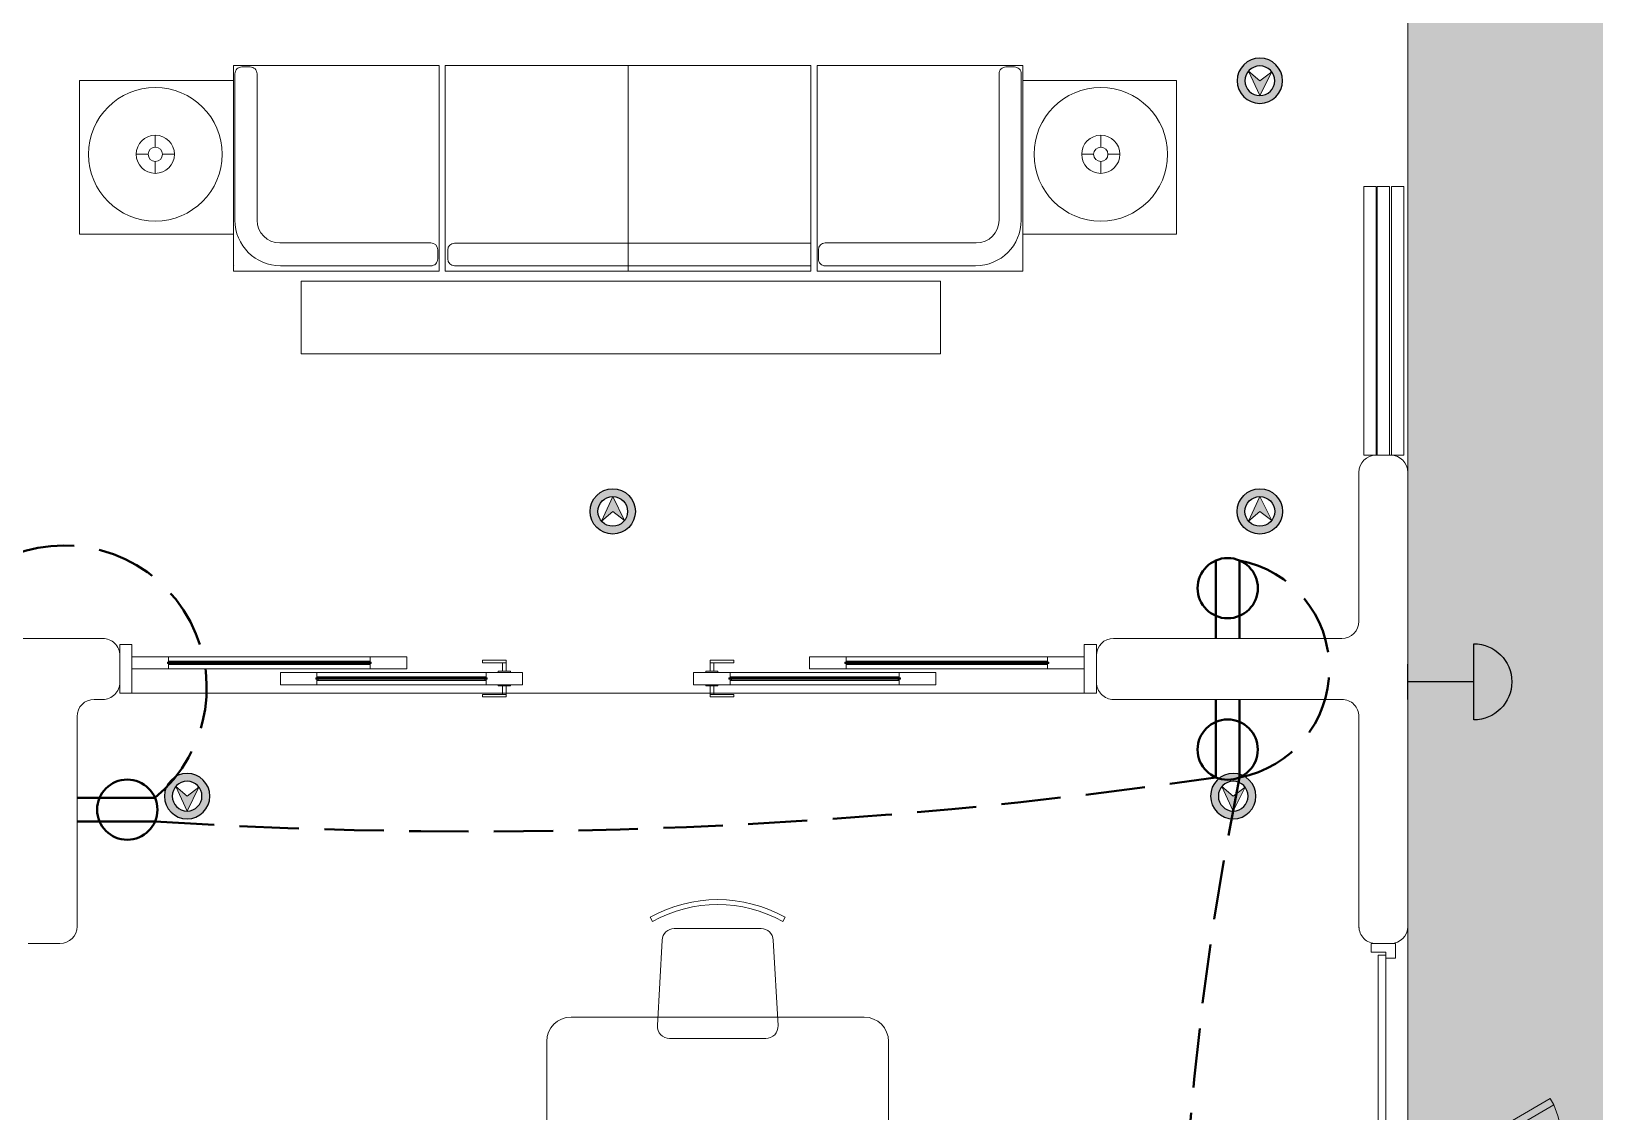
# Model space of a CAD drawing. Header units: metres. Extents: x 14 to 2416, y -346 to 476.
# Drawn here: x 51.36 to 57.77, y -152.37 to -147.95 of the extents above; entities that cross this region are included whole.
import ezdxf

# ---------------------------------------------------------------- set-up
doc = ezdxf.new("R2010")
doc.units = ezdxf.units.M
for name, pattern in [('0', [0]), ('CONTINUA', [0]), ('Dash Style-2', [0.6944250000000001, 0.48607, -0.2083550000000001]), ('HIDDEN2', [0.1875, 0.125, -0.0625])]:
    doc.linetypes.add(name, pattern=pattern)
doc.layers.get('0').update_dxf_attribs({"linetype": '0', "lineweight": 20})
for name, color, linetype, lineweight in [('A-ANNO-TEXT', 20, 'Continuous', 13), ('A-DOOR', 35, 'Continuous', 5), ('A-WALL', 250, 'Continuous', 20), ('baños', 251, 'Continuous', 0), ('E Salida TCorrientes', 24, 'CONTINUA', 40), ('E Tuberia Emp Piso', 24, 'Dash Style-2', 40), ('MAVA', 1, 'Continuous', 15), ('MOBILIARIOS', 252, 'Continuous', 0), ('piscina', 131, 'Continuous', 0), ('piso', 253, 'Continuous', 0)]:
    doc.layers.add(name, color=color, linetype=linetype, lineweight=lineweight)
doc.layers.add('hatch piso', color=253, linetype='Continuous', lineweight=0, transparency=0.7)
doc.layers.add('MAVA Luminarias', color=1, linetype='Continuous')

# ---------------------------------------------------------------- blocks, each defined once
blk = doc.blocks.new('A$C2f9b60d5')
at = {"layer": 'A-DOOR'}
for p, q in [((1.633476927054289e-05, 0.1005227153823967), (1.4210854715202e-14, 0.000522715274215102)), ((1.633476927054289e-05, 0.1005227153823967), (0.06001633402468087, 0.1005129145209622)), ((0.06000980011680213, 0.0605129136681839), (0.0600163340244535, 0.1005129131717837)), ((3.540009737625837, 0.06000980278508194), (3.540016271533489, 0.1000098022886817)), ((3.600016270789126, 0.1000000027764258), (3.540016271533716, 0.1000098036378603)), ((3.600016270789126, 0.1000000027764258), (3.600016270789126, 0)), ((0.03499999968198608, 0.00051699810502015), (0, 0.0005227152742079966)), ((0.03500980054343472, 0.06051699736043048), (0.03499999968198608, 0.00051699810502015)), ((0.06000980011680213, 0.0605129136681839), (0.03500980054343472, 0.06051699736043048)), ((3.540009737625837, 0.06000980278508194), (3.565009737199205, 0.06000571909283536)), ((3.565009737199205, 0.06000571909283536), (3.564999936337756, 5.719837425033347e-06)), ((3.564999936337756, 5.719837425033347e-06), (3.599999936019799, 2.668237186753686e-09))]:
    blk.add_line(p, q, dxfattribs=at)
for points in [[(0.6314092330019889, 0.7340958971768075), (1.024707454436111, 0.06038800207075923), (1.050863378287204, 0.07565734714647476), (0.6575651568530816, 0.7493652422525443)], [(2.965838793269256, 0.7337145734945238), (2.572320495568988, 0.06013520305140219), (2.546169561538136, 0.07541309233165805), (2.939687859238404, 0.7489924627748081)], [(0.04460117791131779, 0.0605154306310709), (1.024707454436111, 0.06038800207075923), (1.02470250717073, 0.03010128506361553), (0.04459623064587959, 0.03022871362392721)], [(3.552426772093781, 0.06000777449115446), (2.572320495568988, 0.06013520305140219), (2.572315548303663, 0.02984848604425849), (3.552421824828457, 0.02972105748401077)]]:
    blk.add_lwpolyline(points, close=True, dxfattribs=at)
at = {"layer": 'A-DOOR', "linetype": 'HIDDEN2'}
for centre, start, end in [((0.9599614829443794, -0.04884636815482679), 10.76134296711832, 110.7488073156987), ((2.637030777241819, -0.04912031355443247), 69.23247441770859, 169.2199387662857)]:
    blk.add_arc(centre, 0.8535720901146175, start, end, dxfattribs=at)
blk = doc.blocks.new('PL BASE 1N NASAS 09')
at = {"layer": 'A-DOOR'}
for p, q in [((-98.60607123961604, -49.27478972746157), (-98.45607087965989, -49.27478977582407)), ((-98.60607123374139, -49.32478972746153), (-98.60607123961604, -49.27478972746157)), ((-98.60606625473528, -49.27478972746176), (-98.45606589477913, -49.27478977582425)), ((-98.60606624886063, -49.32478972746171), (-98.60606625473528, -49.27478972746176)), ((-98.46107087372282, -49.30228977469019), (-98.46107087372282, -49.29728977469019)), ((-98.46107087366325, -49.29728977469019), (-97.62607141378187, -49.29728977469019)), ((-98.46107087366325, -49.30228977469019), (-97.62607141378187, -49.30228977469019)), ((-98.46106588884206, -49.30228977469037), (-98.46106588884206, -49.29728977469038)), ((-98.46106588878249, -49.29728977469038), (-97.62606642890111, -49.29728977469038)), ((-98.46106588878249, -49.30228977469037), (-97.62606642890111, -49.30228977469037)), ((-98.45607087965989, -49.27478976693285), (-97.60489624702531, -49.27478973266388)), ((-98.45607087372288, -49.29728977469019), (-98.45607087965989, -49.27478977582407)), ((-98.45107087372283, -49.29252756926692), (-98.45607087372282, -49.29252756926692)), ((-98.45607087372288, -49.30228977469019), (-98.45607087372288, -49.32478977582414)), ((-98.45606589477913, -49.27478976693303), (-97.60489126214455, -49.27478973266407)), ((-98.45606588884212, -49.29728977469038), (-98.45606589477913, -49.27478977582425)), ((-98.45106588884207, -49.2925275692671), (-98.45606588884206, -49.2925275692671)), ((-98.45606588884212, -49.30228977469037), (-98.45606588884212, -49.32478977582432)), ((-98.45107087959748, -49.29252756982307), (-97.63607141378186, -49.29252752060565)), ((-98.45107087372283, -49.29252756926692), (-98.45107087372283, -49.29728977469019)), ((-98.45107087372283, -49.30705198011346), (-98.45107087372283, -49.30228977469019)), ((-98.45106589471672, -49.29252756982326), (-97.6360664289011, -49.29252752060584)), ((-98.45106588884207, -49.2925275692671), (-98.45106588884207, -49.29728977469038)), ((-98.45106588884207, -49.30705198011365), (-98.45106588884207, -49.30228977469037)), ((-97.63607141378186, -49.29252756926692), (-97.63107141378187, -49.29252756926692)), ((-97.63607141378186, -49.29252756926692), (-97.63607141378186, -49.29728977469019)), ((-97.63607141378186, -49.30705198011346), (-97.63607141378186, -49.30228977469019)), ((-97.6360664289011, -49.2925275692671), (-97.63106642890111, -49.2925275692671)), ((-97.6360664289011, -49.2925275692671), (-97.6360664289011, -49.29728977469038)), ((-97.6360664289011, -49.30705198011365), (-97.6360664289011, -49.30228977469037)), ((-97.48107104788865, -49.27478972746157), (-97.6310714078448, -49.27478977582407)), ((-97.63107141378181, -49.29728977469019), (-97.6310714078448, -49.27478977582407)), ((-97.63107141378181, -49.30228977469019), (-97.63107141378181, -49.32478977582414)), ((-97.63106642890105, -49.29728977469038), (-97.63106642296404, -49.27478977582425)), ((-97.63106642890105, -49.30228977469037), (-97.63106642890105, -49.32478977582432)), ((-97.48106606300789, -49.27478972746176), (-97.63106642296404, -49.27478977582425)), ((-97.62607141378187, -49.30228977469019), (-97.62607141378187, -49.29728977469019)), ((-97.62606642890111, -49.30228977469037), (-97.62606642890111, -49.29728977469038)), ((-97.4810710596379, -49.27478972386361), (-97.48107105376324, -49.32478970891511)), ((-97.4810710537633, -49.32478972746153), (-97.48107104788865, -49.27478972746157)), ((-97.48106607475714, -49.2747897238638), (-97.48106606888248, -49.3247897089153)), ((-97.48106606888254, -49.32478972746171), (-97.48106606300789, -49.27478972746176)), ((-97.08857140515765, -49.29930651424407), (-97.08857140515765, -49.33439009884605)), ((-97.08856642027689, -49.29930651424426), (-97.08856642027689, -49.33439009884624)), ((-97.07357140506916, -49.33439009884463), (-97.07357140506916, -49.28965051551128)), ((-97.0735664201884, -49.33439009884481), (-97.0735664201884, -49.28965051551146)), ((-96.23857106241292, -49.33439009884463), (-96.23857106241292, -49.28965051551128)), ((-96.23856607753216, -49.33439009884481), (-96.23856607753216, -49.28965051551146)), ((-96.22357106232442, -49.29930651424407), (-96.22357106232442, -49.33439009884605)), ((-96.22356607744366, -49.29930651424426), (-96.22356607744366, -49.33439009884624)), ((-95.83107141959343, -49.27478972746157), (-95.68107105963728, -49.27478977582407)), ((-95.83107141371877, -49.32478972746153), (-95.83107141959343, -49.27478972746157)), ((-95.83107140784418, -49.27478972386361), (-95.83107141371883, -49.32478970891511)), ((-95.83106642296342, -49.2747897238638), (-95.83106642883807, -49.3247897089153)), ((-95.83106643471267, -49.27478972746176), (-95.68106607475652, -49.27478977582425)), ((-95.83106642883801, -49.32478972746171), (-95.83106643471267, -49.27478972746176)), ((-94.85607158782219, -49.27478976693285), (-95.70724622045677, -49.27478973266388)), ((-94.85606660294143, -49.27478976693303), (-95.707241235576, -49.27478973266407)), ((-94.85107159381883, -49.29728977469019), (-95.6860710537002, -49.29728977469019)), ((-95.6860710537002, -49.30228977469019), (-95.6860710537002, -49.29728977469019)), ((-94.85107159381883, -49.30228977469019), (-95.6860710537002, -49.30228977469019)), ((-94.85106660893807, -49.29728977469038), (-95.68606606881944, -49.29728977469038)), ((-95.68606606881944, -49.30228977469037), (-95.68606606881944, -49.29728977469038)), ((-94.85106660893807, -49.30228977469037), (-95.68606606881944, -49.30228977469037)), ((-95.68107105370026, -49.29728977469019), (-95.68107105963728, -49.27478977582407)), ((-95.67607105370021, -49.29252756926692), (-95.68107105370021, -49.29252756926692)), ((-95.68107105370026, -49.30228977469019), (-95.68107105370026, -49.32478977582414)), ((-95.6810660688195, -49.29728977469038), (-95.68106607475652, -49.27478977582425)), ((-95.67606606881945, -49.2925275692671), (-95.68106606881945, -49.2925275692671)), ((-95.6810660688195, -49.30228977469037), (-95.6810660688195, -49.32478977582432)), ((-94.8610715878846, -49.29252756982307), (-95.67607105370021, -49.29252752060565)), ((-95.67607105370021, -49.29252756926692), (-95.67607105370021, -49.29728977469019)), ((-95.67607105370021, -49.30705198011346), (-95.67607105370021, -49.30228977469019)), ((-94.86106660300383, -49.29252756982326), (-95.67606606881945, -49.29252752060584)), ((-95.67606606881945, -49.2925275692671), (-95.67606606881945, -49.29728977469038)), ((-95.67606606881945, -49.30705198011365), (-95.67606606881945, -49.30228977469037)), ((-94.86107159375925, -49.29252756926692), (-94.85607159375925, -49.29252756926692)), ((-94.86107159375925, -49.29252756926692), (-94.86107159375925, -49.29728977469019)), ((-94.86107159375925, -49.30705198011346), (-94.86107159375925, -49.30228977469019)), ((-94.86106660887849, -49.2925275692671), (-94.85606660887849, -49.2925275692671)), ((-94.86106660887849, -49.2925275692671), (-94.86106660887849, -49.29728977469038)), ((-94.86106660887849, -49.30705198011365), (-94.86106660887849, -49.30228977469037)), ((-94.70607122786603, -49.27478972746157), (-94.85607158782219, -49.27478977582407)), ((-94.8560715937592, -49.29728977469019), (-94.85607158782219, -49.27478977582407)), ((-94.8560715937592, -49.30228977469019), (-94.8560715937592, -49.32478977582414)), ((-94.85606660887844, -49.29728977469038), (-94.85606660294143, -49.27478977582425)), ((-94.85606660887844, -49.30228977469037), (-94.85606660887844, -49.32478977582432)), ((-94.70606624298527, -49.27478972746176), (-94.85606660294143, -49.27478977582425)), ((-94.85107159375926, -49.30228977469019), (-94.85107159375926, -49.29728977469019)), ((-94.8510666088785, -49.30228977469037), (-94.8510666088785, -49.29728977469038)), ((-94.70607123374069, -49.32478972746153), (-94.70607122786603, -49.27478972746157)), ((-94.70606624885993, -49.32478972746171), (-94.70606624298527, -49.27478972746176)), ((-98.45607087378524, -49.32478977582414), (-98.60607123374139, -49.32478972746153)), ((-98.45606588890448, -49.32478977582432), (-98.60606624886063, -49.32478972746171)), ((-98.45607123374141, -49.32478977582414), (-97.60489660110683, -49.32478974136952)), ((-98.45107087372283, -49.30705198011346), (-98.45607087372282, -49.30705198011346)), ((-98.45606624886065, -49.32478977582432), (-97.60489161622607, -49.32478974136971)), ((-98.45106588884207, -49.30705198011365), (-98.45606588884206, -49.30705198011365)), ((-97.63607141378186, -49.30705193147778), (-98.45107087372283, -49.30705198011346)), ((-97.6360664289011, -49.30705193147796), (-98.45106588884207, -49.30705198011365)), ((-97.99843726736657, -49.3393900746536), (-97.84843690741042, -49.33939012301609)), ((-97.99843726149192, -49.38939007465356), (-97.99843726736657, -49.3393900746536)), ((-97.99843228248581, -49.33939007465379), (-97.84843192252966, -49.33939012301628)), ((-97.99843227661115, -49.38939007465374), (-97.99843228248581, -49.33939007465379)), ((-97.85343690147334, -49.36689012188221), (-97.85343690147334, -49.36189012188222)), ((-97.85343690141377, -49.36189012188222), (-97.15107159082267, -49.36189012188222)), ((-97.85343690141377, -49.36689012188221), (-97.15107159082267, -49.36689012188221)), ((-97.85343191659258, -49.3668901218824), (-97.85343191659258, -49.3618901218824)), ((-97.85343191653301, -49.3618901218824), (-97.1510666059419, -49.3618901218824)), ((-97.85343191653301, -49.3668901218824), (-97.1510666059419, -49.3668901218824)), ((-97.84843690741042, -49.33939011412487), (-97.1298964240661, -49.33939007985591)), ((-97.8484369014734, -49.36189012188222), (-97.84843690741042, -49.33939012301609)), ((-97.84343690147335, -49.35712791645894), (-97.84843690147335, -49.35712791645894)), ((-97.8484369014734, -49.36689012188221), (-97.8484369014734, -49.38939012301616)), ((-97.84843192252966, -49.33939011412506), (-97.12989143918534, -49.33939007985609)), ((-97.84843191659265, -49.3618901218824), (-97.84843192252966, -49.33939012301628)), ((-97.84343191659259, -49.35712791645913), (-97.84843191659259, -49.35712791645913)), ((-97.84843191659265, -49.3668901218824), (-97.84843191659265, -49.38939012301635)), ((-97.843436907348, -49.3571279170151), (-97.16107159082266, -49.35712786779768)), ((-97.84343690147335, -49.35712791645894), (-97.84343690147335, -49.36189012188222)), ((-97.84343690147335, -49.37165232730549), (-97.84343690147335, -49.36689012188221)), ((-97.84343192246725, -49.35712791701528), (-97.1610666059419, -49.35712786779786)), ((-97.84343191659259, -49.35712791645913), (-97.84343191659259, -49.3618901218824)), ((-97.84343191659259, -49.37165232730568), (-97.84343191659259, -49.3668901218824)), ((-97.63607141378186, -49.30705198011346), (-97.63107141378187, -49.30705198011346)), ((-97.6360664289011, -49.30705198011365), (-97.63106642890111, -49.30705198011365)), ((-97.63107141371945, -49.32478977582414), (-97.4810710537633, -49.32478972746153)), ((-97.6310664288387, -49.32478977582432), (-97.48106606888254, -49.32478972746171)), ((-97.16107159082266, -49.35712791645894), (-97.15607159082266, -49.35712791645894)), ((-97.16107159082266, -49.35712791645894), (-97.16107159082266, -49.36189012188222)), ((-97.16107159082266, -49.37165232730549), (-97.16107159082266, -49.36689012188221)), ((-97.1610666059419, -49.35712791645913), (-97.1560666059419, -49.35712791645913)), ((-97.1610666059419, -49.35712791645913), (-97.1610666059419, -49.3618901218824)), ((-97.1610666059419, -49.37165232730568), (-97.1610666059419, -49.3668901218824)), ((-97.1560715908226, -49.36189012188222), (-97.1560715848856, -49.33939012301609)), ((-97.1560715908226, -49.36689012188221), (-97.1560715908226, -49.38939012301616)), ((-97.00607122492944, -49.3393900746536), (-97.1560715848856, -49.33939012301609)), ((-97.15606660594185, -49.3618901218824), (-97.15606660000483, -49.33939012301628)), ((-97.15606660594185, -49.3668901218824), (-97.15606660594185, -49.38939012301635)), ((-97.00606624004868, -49.33939007465379), (-97.15606660000483, -49.33939012301628)), ((-97.15107159082267, -49.36689012188221), (-97.15107159082267, -49.36189012188222)), ((-97.1510666059419, -49.3668901218824), (-97.1510666059419, -49.3618901218824)), ((-97.0060712366787, -49.33939007105564), (-97.00607123080404, -49.38939005610714)), ((-97.0060712308041, -49.38939007465356), (-97.00607122492944, -49.3393900746536)), ((-97.00606625179793, -49.33939007105582), (-97.00606624592328, -49.38939005610732)), ((-97.00606624592334, -49.38939007465374), (-97.00606624004868, -49.33939007465379)), ((-96.30607123080338, -49.33939007105564), (-96.30607123667804, -49.38939005610714)), ((-96.30607124255263, -49.3393900746536), (-96.15607088259648, -49.33939012301609)), ((-96.30607123667798, -49.38939007465356), (-96.30607124255263, -49.3393900746536)), ((-96.30606625767187, -49.33939007465379), (-96.15606589771572, -49.33939012301628)), ((-96.30606625179722, -49.38939007465374), (-96.30606625767187, -49.33939007465379)), ((-96.30606624592262, -49.33939007105582), (-96.30606625179728, -49.38939005610732)), ((-95.46370556007166, -49.33939011412487), (-96.18224604341597, -49.33939007985591)), ((-95.4637005751909, -49.33939011412506), (-96.18224105853521, -49.33939007985609)), ((-95.4587055660683, -49.36189012188222), (-96.16107087665941, -49.36189012188222)), ((-96.16107087665941, -49.36689012188221), (-96.16107087665941, -49.36189012188222)), ((-95.4587055660683, -49.36689012188221), (-96.16107087665941, -49.36689012188221)), ((-95.45870058118754, -49.3618901218824), (-96.16106589177865, -49.3618901218824)), ((-96.16106589177865, -49.3668901218824), (-96.16106589177865, -49.3618901218824)), ((-95.45870058118754, -49.3668901218824), (-96.16106589177865, -49.3668901218824)), ((-96.15607087665947, -49.36189012188222), (-96.15607088259648, -49.33939012301609)), ((-96.15107087665942, -49.35712791645894), (-96.15607087665941, -49.35712791645894)), ((-96.15607087665947, -49.36689012188221), (-96.15607087665947, -49.38939012301616)), ((-96.15606589177871, -49.3618901218824), (-96.15606589771572, -49.33939012301628)), ((-96.15106589177866, -49.35712791645913), (-96.15606589177865, -49.35712791645913)), ((-96.15606589177871, -49.3668901218824), (-96.15606589177871, -49.38939012301635)), ((-95.46870556013407, -49.3571279170151), (-96.15107087665942, -49.35712786779768)), ((-96.15107087665942, -49.35712791645894), (-96.15107087665942, -49.36189012188222)), ((-96.15107087665942, -49.37165232730549), (-96.15107087665942, -49.36689012188221)), ((-95.46870057525331, -49.35712791701528), (-96.15106589177866, -49.35712786779786)), ((-96.15106589177866, -49.35712791645913), (-96.15106589177866, -49.3618901218824)), ((-96.15106589177866, -49.37165232730568), (-96.15106589177866, -49.3668901218824)), ((-95.68107105376262, -49.32478977582414), (-95.83107141371877, -49.32478972746153)), ((-95.68106606888186, -49.32478977582432), (-95.83106642883801, -49.32478972746171)), ((-94.85607123374066, -49.32478977582414), (-95.70724586637525, -49.32478974136952)), ((-94.8560662488599, -49.32478977582432), (-95.70724088149449, -49.32478974136971)), ((-95.67607105370021, -49.30705198011346), (-95.68107105370021, -49.30705198011346)), ((-95.67606606881945, -49.30705198011365), (-95.68106606881945, -49.30705198011365)), ((-95.67607105370021, -49.30705193147778), (-94.86107159375925, -49.30705198011346)), ((-95.67606606881945, -49.30705193147796), (-94.86106660887849, -49.30705198011365)), ((-95.46870556600872, -49.35712791645894), (-95.46370556600873, -49.35712791645894)), ((-95.46870556600872, -49.35712791645894), (-95.46870556600872, -49.36189012188222)), ((-95.46870556600872, -49.37165232730549), (-95.46870556600872, -49.36689012188221)), ((-95.46870058112796, -49.35712791645913), (-95.46370058112797, -49.35712791645913)), ((-95.46870058112796, -49.35712791645913), (-95.46870058112796, -49.3618901218824)), ((-95.46870058112796, -49.37165232730568), (-95.46870058112796, -49.3668901218824)), ((-95.46370556600867, -49.36189012188222), (-95.46370556007166, -49.33939012301609)), ((-95.46370556600867, -49.36689012188221), (-95.46370556600867, -49.38939012301616)), ((-95.3137052001155, -49.3393900746536), (-95.46370556007166, -49.33939012301609)), ((-95.31370021523475, -49.33939007465379), (-95.4637005751909, -49.33939012301628)), ((-95.46370058112791, -49.3618901218824), (-95.4637005751909, -49.33939012301628)), ((-95.46370058112791, -49.3668901218824), (-95.46370058112791, -49.38939012301635)), ((-95.45870556600873, -49.36689012188221), (-95.45870556600873, -49.36189012188222)), ((-95.45870058112797, -49.3668901218824), (-95.45870058112797, -49.3618901218824)), ((-95.31370520599016, -49.38939007465356), (-95.3137052001155, -49.3393900746536)), ((-95.3137002211094, -49.38939007465374), (-95.31370021523475, -49.33939007465379)), ((-94.86107159375925, -49.30705198011346), (-94.85607159375925, -49.30705198011346)), ((-94.86106660887849, -49.30705198011365), (-94.85606660887849, -49.30705198011365)), ((-94.85607159369684, -49.32478977582414), (-94.70607123374069, -49.32478972746153)), ((-94.85606660881608, -49.32478977582432), (-94.70606624885993, -49.32478972746171)), ((-97.84843690153576, -49.38939012301616), (-97.99843726149192, -49.38939007465356)), ((-97.848431916655, -49.38939012301635), (-97.99843227661115, -49.38939007465374)), ((-97.84843726149194, -49.38939012301616), (-97.12989677814763, -49.38939008856155)), ((-97.84343690147335, -49.37165232730549), (-97.84843690147335, -49.37165232730549)), ((-97.84843227661118, -49.38939012301635), (-97.12989179326686, -49.38939008856173)), ((-97.84343191659259, -49.37165232730568), (-97.84843191659259, -49.37165232730568)), ((-97.16107159082266, -49.37165227866981), (-97.84343690147335, -49.37165232730549)), ((-97.1610666059419, -49.37165227866999), (-97.84343191659259, -49.37165232730568)), ((-97.16107159082266, -49.37165232730549), (-97.15607159082266, -49.37165232730549)), ((-97.1610666059419, -49.37165232730568), (-97.1560666059419, -49.37165232730568)), ((-97.15607159076025, -49.38939012301616), (-97.0060712308041, -49.38939007465356)), ((-97.15606660587949, -49.38939012301635), (-97.00606624592334, -49.38939007465374)), ((-97.08857140515765, -49.42947361291876), (-97.08857140515765, -49.39439002831673)), ((-97.08856642027689, -49.42947361291895), (-97.08856642027689, -49.39439002831691)), ((-97.07357140506916, -49.39439002831815), (-97.07357140506916, -49.43912961165156)), ((-97.0735664201884, -49.39439002831833), (-97.0735664201884, -49.43912961165174)), ((-96.15607087672183, -49.38939012301616), (-96.30607123667798, -49.38939007465356)), ((-96.15606589184107, -49.38939012301635), (-96.30606625179722, -49.38939007465374)), ((-96.23857106241292, -49.39439002831815), (-96.23857106241292, -49.43912961165156)), ((-96.23856607753216, -49.39439002831833), (-96.23856607753216, -49.43912961165174)), ((-96.22357106232442, -49.42947361291876), (-96.22357106232442, -49.39439002831673)), ((-96.22356607744366, -49.42947361291895), (-96.22356607744366, -49.39439002831691)), ((-95.46370520599014, -49.38939012301616), (-96.18224568933445, -49.38939008856155)), ((-95.46370022110938, -49.38939012301635), (-96.18224070445369, -49.38939008856173)), ((-96.15107087665942, -49.37165232730549), (-96.15607087665941, -49.37165232730549)), ((-96.15106589177866, -49.37165232730568), (-96.15606589177865, -49.37165232730568)), ((-96.15107087665942, -49.37165227866981), (-95.46870556600872, -49.37165232730549)), ((-96.15106589177866, -49.37165227866999), (-95.46870058112796, -49.37165232730568)), ((-95.46870556600872, -49.37165232730549), (-95.46370556600873, -49.37165232730549)), ((-95.46870058112796, -49.37165232730568), (-95.46370058112797, -49.37165232730568)), ((-95.46370556594631, -49.38939012301616), (-95.31370520599016, -49.38939007465356)), ((-95.46370058106555, -49.38939012301635), (-95.3137002211094, -49.38939007465374))]:
    blk.add_line(p, q, dxfattribs=at)
for points in [[(-93.56079195270574, -48.44971880320541), (-93.51079195270579, -48.44971880320541), (-93.51079195270579, -47.34971880320538), (-93.56079195270574, -47.34971880320538)], [(-93.50578009168059, -48.44971880320541), (-93.45578009168052, -48.44971880320541), (-93.45578009168052, -47.34971880320538), (-93.50578009168059, -47.34971880320538)], [(-93.44773335294967, -48.44971880320541), (-93.3977333529496, -48.44971880320541), (-93.3977333529496, -47.34971880320538), (-93.44773335294967, -47.34971880320538)], [(-98.60607123374139, -49.2247964356384), (-98.6560712337414, -49.2247964356384), (-98.6560712337414, -49.42479643563833), (-98.60607123374139, -49.42479643563833)], [(-98.60606624886063, -49.22479643563859), (-98.65606624886064, -49.22479643563859), (-98.65606624886064, -49.42479643563852), (-98.60606624886063, -49.42479643563852)], [(-94.70607123374069, -49.2247964356384), (-94.65607123374068, -49.2247964356384), (-94.65607123374068, -49.42479643563833), (-94.70607123374069, -49.42479643563833)], [(-94.70606624885993, -49.22479643563859), (-94.65606624885991, -49.22479643563859), (-94.65606624885991, -49.42479643563852), (-94.70606624885993, -49.42479643563852)]]:
    blk.add_lwpolyline(points, close=True, dxfattribs=at)
at = {"layer": 'A-DOOR', "color": 7}
for points in [[(-97.07357140506961, -49.28965051551111), (-97.07357140506961, -49.29928699566775), (-97.17088655587888, -49.29928699566775), (-97.17088655587888, -49.28965051551111)], [(-97.07356642018885, -49.28965051551129), (-97.07356642018885, -49.29928699566793), (-97.17088157099812, -49.29928699566793), (-97.17088157099812, -49.28965051551129)], [(-96.23857106241246, -49.28965051551111), (-96.23857106241246, -49.29928699566775), (-96.1412559116032, -49.29928699566775), (-96.1412559116032, -49.28965051551111)], [(-96.2385660775317, -49.28965051551129), (-96.2385660775317, -49.29928699566793), (-96.14125092672244, -49.29928699566793), (-96.14125092672244, -49.28965051551129)], [(-97.05633182157418, -49.33939009883485), (-97.10581098824086, -49.33939009883485), (-97.10581098824291, -49.33439009883764), (-97.05633182157622, -49.33439009883764)], [(-97.05632683669342, -49.33939009883503), (-97.1058060033601, -49.33939009883503), (-97.10580600336215, -49.33439009883782), (-97.05632683669546, -49.33439009883782)], [(-96.2558106459079, -49.33939009883485), (-96.20633147924121, -49.33939009883485), (-96.20633147923917, -49.33439009883764), (-96.25581064590585, -49.33439009883764)], [(-96.25580566102714, -49.33939009883503), (-96.20632649436045, -49.33939009883503), (-96.20632649435841, -49.33439009883782), (-96.2558056610251, -49.33439009883782)], [(-97.07357140506961, -49.43912961165173), (-97.07357140506961, -49.42949313149509), (-97.17088655587888, -49.42949313149509), (-97.17088655587888, -49.43912961165173)], [(-97.07356642018885, -49.43912961165191), (-97.07356642018885, -49.42949313149527), (-97.17088157099812, -49.42949313149527), (-97.17088157099812, -49.43912961165191)], [(-97.05633182157418, -49.38939002832793), (-97.10581098824086, -49.38939002832793), (-97.10581098824291, -49.39439002832514), (-97.05633182157622, -49.39439002832514)], [(-97.05632683669342, -49.38939002832812), (-97.1058060033601, -49.38939002832812), (-97.10580600336215, -49.39439002832533), (-97.05632683669546, -49.39439002832533)], [(-96.2558106459079, -49.38939002832793), (-96.20633147924121, -49.38939002832793), (-96.20633147923917, -49.39439002832514), (-96.25581064590585, -49.39439002832514)], [(-96.25580566102714, -49.38939002832812), (-96.20632649436045, -49.38939002832812), (-96.20632649435841, -49.39439002832533), (-96.2558056610251, -49.39439002832533)], [(-96.23857106241246, -49.43912961165173), (-96.23857106241246, -49.42949313149509), (-96.1412559116032, -49.42949313149509), (-96.1412559116032, -49.43912961165173)], [(-96.2385660775317, -49.43912961165191), (-96.2385660775317, -49.42949313149527), (-96.14125092672244, -49.42949313149527), (-96.14125092672244, -49.43912961165191)]]:
    blk.add_lwpolyline(points, close=True, dxfattribs=at)
at = {"layer": 'A-WALL', "transparency": 33554684}
for p, q in [((-93.51107123374108, -48.44971880320615), (-93.45107123374129, -48.44971880320615)), ((-93.51106624886032, -48.44971880319949), (-93.45078009859873, -48.44971880321127))]:
    blk.add_line(p, q, dxfattribs=at)
at = {"layer": 'A-WALL'}
for p, q in [((-93.58107123374107, -48.51971880320614), (-93.5810712337261, -49.12971880321857)), ((-93.3810712337413, -48.51971880320615), (-93.3810712337413, -49.19971880325274)), ((-99.66107123374123, -49.19971880325272), (-98.7260654217127, -49.19979643583304)), ((-93.65107123374142, -49.19971880320614), (-94.58607123374068, -49.19979643559175)), ((-93.3810712337413, -49.19971880325274), (-93.3810712337413, -50.38517998711939)), ((-98.65602734075833, -49.37979643559181), (-98.65602734075833, -49.26979643559175)), ((-98.65602235587757, -49.37979643559199), (-98.65602235587757, -49.26979643559194)), ((-94.65611512672375, -49.37979643559181), (-94.65611512672375, -49.26979643559175)), ((-94.65611014184299, -49.37979643559199), (-94.65611014184299, -49.26979643559194)), ((-98.76107123374109, -49.44971880325274), (-98.7260712337414, -49.44979643559181)), ((-93.65114670784473, -49.44971880320549), (-94.58607123374068, -49.44979643559181)), ((-98.83107123374108, -49.51971880325271), (-98.83107123374148, -50.3796799871194)), ((-93.5810712337411, -49.51990809070571), (-93.58107123374127, -50.38517998711939)), ((-99.03107123374133, -50.44967998711934), (-98.90107123374149, -50.44967998711937)), ((-93.51107123374128, -50.44978222417165), (-93.45107123374129, -50.44978222417165))]:
    blk.add_line(p, q, dxfattribs=at)
for centre, start, end in [((-93.51107123374108, -48.51971880320615), 90, 179.9999999999935), ((-93.45107123374129, -48.51971880320615), 0, 90), ((-93.65107123374142, -49.12971880320614), 269.9999999999968, 359.9999999999627), ((-98.7260712337414, -49.26979643559175), 0, 90.00000000000001), ((-94.58607123374068, -49.26979643559175), 90.00000000000001, 180), ((-98.7260712337414, -49.37979643559181), 269.9999999999966, 0), ((-94.58607123374068, -49.37979643559181), 180, 270.0000000000032), ((-98.76107123374109, -49.51971880325274), 90, 179.9999999999741), ((-93.651070977703, -49.5197187622408), 359.8450323541847, 90.06198597642174), ((-98.90107123374148, -50.37967998711937), 269.9999999999837, 359.9999999999739), ((-93.51107123374128, -50.37978222417165), 179.9999999999937, 270), ((-93.45107123374129, -50.37978222417165), 270, 0)]:
    blk.add_arc(centre, 0.07, start, end, dxfattribs=at)
at = {"layer": 'piscina', "const_width": 0.004}
for points in [[(-98.46107087372282, -49.29978977469013), (-97.62607141378187, -49.29978975818542)], [(-98.46106588884206, -49.29978977469032), (-97.62606642890111, -49.2997897581856)], [(-94.85107159375926, -49.29978977469013), (-95.6860710537002, -49.29978975818542)], [(-94.8510666088785, -49.29978977469032), (-95.68606606881944, -49.2997897581856)], [(-97.85343690147334, -49.36439012188216), (-97.15107159082267, -49.36439010537745)], [(-97.85343191659258, -49.36439012188234), (-97.1510666059419, -49.36439010537763)], [(-95.45870556600873, -49.36439012188216), (-96.16107087665941, -49.36439010537745)], [(-95.45870058112797, -49.36439012188234), (-96.16106589177865, -49.36439010537763)]]:
    blk.add_lwpolyline(points, dxfattribs=at)
at = {"layer": 'piso'}
for p, q in [((-93.38107123374107, -41.97971880320613), (-93.3810712337413, -48.51971880320615)), ((-98.6560712337414, -49.42479643563833), (-94.65607123374068, -49.42479643563833)), ((-98.65606624886064, -49.42479643563852), (-94.65606624885991, -49.42479643563852))]:
    blk.add_line(p, q, dxfattribs=at)
at = {"layer": 'piso', "transparency": 33554687}
blk.add_line((-93.38107123374107, -54.11978222417292), (-93.3810712337413, -50.37978222417165), dxfattribs=at)
at = {"color": 1, "xscale": -1, "rotation": 270}
blk.add_blockref('A$C2f9b60d5', (-93.53158896418849, -54.0497886746898), dxfattribs=at)
blk = doc.blocks.new('A$Ce5805d30')
at = {"layer": 'MOBILIARIOS'}
for p, q in [((0.5483206930186668, 0.5483204682521006, -0.3418091343978371), (2.472166329425818e-07, 0.5483204682521006, -0.3418091343978371)), ((2.472166329425818e-07, 0.5483204682521006, -0.3418091343978371), (2.472166329425818e-07, 2.245006669454597e-08, -0.3418091343978371)), ((0.5483206930186668, 2.245006669454597e-08, -0.3418091343978371), (0.5483206930186668, 0.5483204682521006, -0.3418091343978371)), ((0.263453916512816, 0.2954363413168153, -0.3418091343978371), (0.263453916512816, 0.3379780323409136, -0.3418091343978371)), ((0.2379289018983286, 0.2699113267023279, -0.3418091343978371), (0.1953872108742303, 0.2699113267023279, -0.3418091343978371)), ((0.263453916512816, 0.2443863120878689, -0.3418091343978371), (0.263453916512816, 0.2018446210637563, -0.3418091343978371)), ((0.288978931127275, 0.2699113267023279, -0.3418091343978371), (0.3315206221514018, 0.2699113267023279, -0.3418091343978371)), ((2.472166329425818e-07, 2.245006669454597e-08, -0.3418091343978371), (0.5483206930186668, 2.245006669454597e-08, -0.3418091343978371))]:
    blk.add_line(p, q, dxfattribs=at)
for radius in [0.238233469735058, 0.06806670563858801, 0.0255250146144705]:
    blk.add_circle((0.263453916512816, 0.2699113267023279, -0.3418091343978371), radius, dxfattribs=at)
blk = doc.blocks.new('PL MUEBLES 1N NASAS 09')
at = {"layer": 'hatch piso'}
h = blk.add_hatch(dxfattribs=at)
h.set_pattern_fill('AR-BRSTD', color=256, scale=0.002, angle=-90.00000000000001)
h.set_pattern_definition([(270, (32.50438192473212, 232.0100725299642), (0.1354836, -2.178742458197296e-17), []), (0, (32.50438192473212, 232.0100725299642), (0.1354836, 0.2032), [0.1354836, -0.1354836])])
h.paths.add_polyline_path([(77.64229406997623, 53.25491652137001), (75.08047333544067, 53.25491652137001), (75.08047333544044, 47.44807486002907), (74.08047333542248, 47.44807486007264), (74.08047333544073, 53.25357486007555), (64.20552944245787, 53.25357486007555), (64.20552944245782, 52.9535748600422), (68.88047333544063, 52.95357486001596), (68.880473335447, 32.95357486002914), (64.20554418686284, 32.95357486002335), (64.20554418684607, 32.65357486003462), (74.0804733354226, 32.65357486001759), (74.08047333542282, 38.4589972278072), (75.08047333544067, 38.45899722776363), (75.08047333544044, 32.65491652136998), (77.64229406997623, 32.65491652136998)])
h.paths.add_polyline_path([(72.26297461204848, 46.10878603823181), (72.26297461204848, 45.65878603823199), (72.68813298355411, 45.65878603823199), (72.68813298355411, 44.65878603823199), (70.08813298355398, 44.65878603823199), (70.08813298355398, 45.65878603823199), (70.50487204015616, 45.65878603823199), (70.50487204015616, 46.10878603823181)], flags=16)
h.paths.add_polyline_path([(70.19505878956664, 48.59953696519079), (70.19505878956664, 49.59953696519079), (71.89505878956669, 49.59953696519079), (71.89505878956669, 48.59953696519079)], flags=16)
edge = h.paths.add_edge_path(flags=16)
edge.add_arc((73.38047333544063, 47.14807486002934), 0.1000000000000227, 90, 180, ccw=False)
edge.add_line((73.38047333544063, 47.24807486002936), (73.78047333544049, 47.24807486002936))
edge.add_arc((73.78047333544055, 47.14807486002928), 0.1000000000000796, 3.26281224261038e-11, 90.00000000003263, ccw=False)
edge.add_line((73.88047333544063, 47.14807486002934), (73.8804733354406, 46.89807486002937))
edge.add_arc((73.78047333544062, 46.89807486002935), 0.0999999999999801, -90.00000000000819, 8.185452315956354e-12, ccw=False)
edge.add_line((73.7804733354406, 46.79807486002937), (73.38047333544051, 46.79807486002937))
edge.add_arc((73.38047333544048, 46.89807486002937), 0.09999999999999432, 180, 270.00000000001626, ccw=False)
edge.add_line((73.28047333544049, 46.89807486002937), (73.2804733354406, 47.14807486002934))
edge = h.paths.add_edge_path(flags=16)
edge.add_arc((71.0742145383112, 50.00336760197825), 0.25, 0, 360)
edge = h.paths.add_edge_path(flags=16)
edge.add_ellipse((71.53813297908363, 43.9233636517568), major_axis=(0.7999549386161108, 0.008490947165668672), ratio=0.4192585178968346, start_angle=0, end_angle=360)
h.paths.add_polyline_path([(72.68813298355411, 44.30739295435234), (73.48813298360068, 44.30739295435234), (73.48813298360068, 43.50739295430577), (72.68813298355411, 43.50739295430577)], flags=16)
h.paths.add_polyline_path([(70.08813298355398, 44.30739295435234), (70.08813298355398, 43.50739295430577), (69.28813298350741, 43.50739295430577), (69.28813298350741, 44.30739295435234)], flags=16)
h.paths.add_polyline_path([(70.19505878956664, 50.40719823876572), (70.19505878956664, 51.40719823876572), (71.89505878956669, 51.40719823876572), (71.89505878956669, 50.40719823876572)], flags=16)
edge = h.paths.add_edge_path(flags=16)
edge.add_ellipse((71.53813297908363, 41.98370843603601), major_axis=(0.7999549386161108, -0.008490947165668672), ratio=0.4192585178968346, start_angle=0, end_angle=360, ccw=False)
h.paths.add_polyline_path([(72.68813298355411, 42.39967913348704), (73.48813298360068, 42.39967913348704), (73.48813298360068, 41.59967913344047), (72.68813298355411, 41.59967913344047)], flags=16)
h.paths.add_polyline_path([(70.08813298355398, 42.39967913348704), (70.08813298355398, 41.59967913344047), (69.28813298350741, 41.59967913344047), (69.28813298350741, 42.39967913348704)], flags=16)
edge = h.paths.add_edge_path(flags=16)
edge.add_line((73.28047333544072, 52.59594413940195), (73.28047333544063, 52.84594413940189))
edge.add_arc((73.38047333544061, 52.84594413940191), 0.0999999999999801, 89.99999999999193, 180.0000000000081, ccw=False)
edge.add_line((73.38047333544063, 52.94594413940189), (73.78047333544072, 52.94594413940189))
edge.add_arc((73.78047333544069, 52.84594413940195), 0.09999999999993747, -3.26281224261038e-11, 89.99999999998369, ccw=False)
edge.add_line((73.88047333544063, 52.84594413940189), (73.88047333544071, 52.59594413940195))
edge.add_arc((73.78047333544073, 52.59594413940194), 0.0999999999999801, -90.00000000000819, 8.185452315956354e-12, ccw=False)
edge.add_line((73.78047333544072, 52.49594413940196), (73.38047333544063, 52.49594413940196))
edge.add_arc((73.38047333544066, 52.59594413940189), 0.09999999999993747, 179.9999999999674, 269.99999999998374, ccw=False)
h.paths.add_polyline_path([(72.68813298355411, 41.24828604956082), (72.68813298355411, 40.24828604956082), (72.26297461204848, 40.24828604956082), (72.26297461204848, 39.798286049561), (70.50487204015616, 39.798286049561), (70.50487204015616, 40.24828604956082), (70.08813298355398, 40.24828604956082), (70.08813298355398, 41.24828604956082)], flags=16)
edge = h.paths.add_edge_path(flags=16)
edge.add_line((73.38047333544051, 39.0989972277639), (73.7804733354406, 39.0989972277639))
edge.add_arc((73.78047333544063, 38.99899722776391), 0.09999999999999432, 0, 90.00000000001631, ccw=False)
edge.add_line((73.88047333544063, 38.99899722776391), (73.88047333544051, 38.74899722776394))
edge.add_arc((73.78047333544049, 38.74899722776394), 0.1000000000000227, -90, 0, ccw=False)
edge.add_line((73.78047333544049, 38.64899722776391), (73.38047333544063, 38.64899722776391))
edge.add_arc((73.38047333544057, 38.74899722776399), 0.1000000000000796, 180.0000000000326, 270.00000000003257, ccw=False)
edge.add_line((73.28047333544049, 38.74899722776394), (73.2804733354406, 38.99899722776391))
edge.add_arc((73.38047333544057, 38.99899722776394), 0.0999999999999659, 90.00000000003263, 180.0000000000163, ccw=False)
edge = h.paths.add_edge_path(flags=0)
edge.add_line((70.48365891830525, 36.79522317820329), (70.4398800839295, 36.82292017399391))
edge.add_line((70.4398800839295, 36.82292017399391), (70.4131478727083, 36.78066631164694))
edge.add_line((70.4131478727083, 36.78066631164694), (70.32864014801484, 36.83413073408965))
edge.add_arc((70.19497909190825, 36.62286142235588), 0.2499999999999819, 57.68021319181359, 237.6802131918136)
edge.add_line((70.06131803580166, 36.41159211062211), (70.14582576049537, 36.3581276881792))
edge.add_line((70.14582576049537, 36.3581276881792), (70.11909354927406, 36.3158738258324))
edge.add_line((70.11909354927406, 36.3158738258324), (70.1731394557655, 36.28168129270685))
edge.add_arc((71.25621804709692, 35.97743506840928), 1.124999999999911, 133.3709649465783, 164.3094841489595, ccw=False)
edge = h.paths.add_edge_path(flags=16)
edge.add_arc((70.00419201307986, 35.98652027748952), 0.2909391300207996, 89.2588743430332, 335.97933893623923, ccw=False)
edge.add_line((70.00795522989785, 36.27743506841023), (70.1079552298981, 36.2774350684102))
edge.add_line((70.1079552298981, 36.2774350684102), (70.1079552298981, 36.22743506841022))
edge.add_line((70.1079552298981, 36.22743506841022), (70.00795522989739, 36.22743506841022))
edge.add_arc((70.00795522989732, 35.97743506841022), 0.25, 89.99999999998371, 269.9999999999902)
edge.add_line((70.00795522989728, 35.72743506841022), (70.10795522989741, 35.72743506841022))
edge.add_line((70.10795522989741, 35.72743506841022), (70.10795522989719, 35.67743506841012))
edge.add_line((70.10795522989719, 35.67743506841012), (70.17985118550013, 35.67743506841003))
edge.add_line((70.17985118550013, 35.67743506841003), (70.11909354927406, 35.63899631098781))
edge.add_line((70.11909354927406, 35.63899631098781), (70.14582576049537, 35.59674244864101))
edge.add_line((70.14582576049537, 35.59674244864101), (70.06131803580149, 35.54327802619801))
edge.add_arc((70.19497909190824, 35.33200871446432), 0.2499999999999934, 122.3197868082271, 302.3197868081512)
edge.add_line((70.3286401480147, 35.12073940273046), (70.4131478727083, 35.17420382517327))
edge.add_line((70.4131478727083, 35.17420382517327), (70.4398800839295, 35.1319499628263))
edge.add_line((70.4398800839295, 35.1319499628263), (70.35537235923601, 35.07848554038364))
edge.add_arc((70.18980004316087, 35.32865709781886), 0.3000000000000866, 211.2742799023337, 303.49798923904575, ccw=False)
edge.add_arc((70.28470962891768, 34.84717721287504), 0.4790926908531943, -37.75931426553501, 137.1634994422355, ccw=False)
edge.add_arc((70.6181354084435, 34.76621458644701), 0.2171929796369701, 282.0494044415422, 481.7281917725827)
edge.add_line((70.5039157446194, 34.95094860821749), (70.54397861828869, 35.04257265611608))
edge.add_line((70.54397861828869, 35.04257265611608), (70.58979064223826, 35.02254121928166))
edge.add_line((70.58979064223826, 35.02254121928166), (70.54972776856889, 34.93091717138276))
edge.add_arc((70.78995102193791, 34.85629014508434), 0.2515480163176458, -29.977208623414526, 162.7422291662654, ccw=False)
edge.add_line((71.00784800806281, 34.73060280303662), (71.04791088173232, 34.82222685093558))
edge.add_line((71.04791088173232, 34.82222685093558), (71.09372290568177, 34.80219541410091))
edge.add_line((71.09372290568177, 34.80219541410091), (71.12252649154783, 34.86806939889908))
edge.add_line((71.12252649154783, 34.86806939889908), (71.1334043820147, 34.79700112235417))
edge.add_line((71.1334043820147, 34.79700112235417), (71.18282877310111, 34.80456614487588))
edge.add_line((71.18282877310111, 34.80456614487588), (71.19795881814392, 34.70571736270335))
edge.add_arc((71.44301081336786, 34.75706609966703), 0.2503740664505842, 5.569938851973177, 191.8346553073248, ccw=False)
edge.add_line((71.69220272900674, 34.78136758791845), (71.67707268396379, 34.88021637009109))
edge.add_line((71.67707268396379, 34.88021637009109), (71.72649707505019, 34.8877813926126))
edge.add_line((71.72649707505019, 34.8877813926126), (71.71561918458355, 34.95884966915656))
edge.add_line((71.71561918458355, 34.95884966915656), (71.76280808590553, 34.90460728698221))
edge.add_line((71.76280808590553, 34.90460728698221), (71.80053091865756, 34.93742478062785))
edge.add_line((71.80053091865756, 34.93742478062785), (71.86616590594875, 34.86197911512375))
edge.add_arc((72.07366298416885, 35.00436117733337), 0.2516499336557487, 47.586710559375774, 214.4574572161482, ccw=False)
edge.add_line((72.24339423346777, 35.19015405157879), (72.17775924617666, 35.26559971708247))
edge.add_line((72.17775924617666, 35.26559971708247), (72.21548207892869, 35.29841721072793))
edge.add_line((72.21548207892869, 35.29841721072793), (72.16120610725665, 35.36080599105202))
edge.add_line((72.16120610725665, 35.36080599105202), (72.23912736835058, 35.33311992811727))
edge.add_line((72.23912736835058, 35.33311992811727), (72.25586750521842, 35.38023434011251))
edge.add_line((72.25586750521842, 35.38023434011251), (72.35009632920836, 35.34675406637668))
edge.add_arc((72.42344946373964, 35.58600269563753), 0.2502410616760513, 67.92434522055379, 252.9545688689378, ccw=False)
edge.add_line((72.5174976978879, 35.81789818632751), (72.42326887389748, 35.85137846006347))
edge.add_line((72.42326887389748, 35.85137846006347), (72.44000901076555, 35.89849287205865))
edge.add_line((72.44000901076555, 35.89849287205865), (72.37226229730521, 35.92256383479929))
edge.add_line((72.37226229730521, 35.92256383479929), (72.44238290461084, 35.93844240095072))
edge.add_line((72.44238290461084, 35.93844240095072), (72.43134016512812, 35.98720773602298))
edge.add_line((72.43134016512812, 35.98720773602298), (72.52887083527327, 36.00929321498855))
edge.add_arc((72.44454272698913, 36.24652703388856), 0.2517759215585634, 95.9500134262143, 289.56847427955125, ccw=False)
edge.add_line((72.41844344044642, 36.49694656571191), (72.32091277030162, 36.47486108674644))
edge.add_line((72.32091277030162, 36.47486108674644), (72.30987003081913, 36.52362642181888))
edge.add_line((72.30987003081913, 36.52362642181888), (72.23974942351259, 36.50774785566722))
edge.add_line((72.23974942351259, 36.50774785566722), (72.2905173696027, 36.55865604834503))
edge.add_line((72.2905173696027, 36.55865604834503), (72.25511329697332, 36.59396258656756))
edge.add_line((72.25511329697332, 36.59396258656756), (72.3257263734188, 36.66477073182679))
edge.add_arc((72.14870601027216, 36.84130342293936), 0.2500000000000276, 315.0790306611175, 495.0790306611176)
edge.add_line((71.97168564712553, 37.01783611405193), (71.90107257068047, 36.94702796879307))
edge.add_line((71.90107257068047, 36.94702796879307), (71.8656684980511, 36.98233450701579))
edge.add_line((71.8656684980511, 36.98233450701579), (71.93628157449609, 37.05314265227432))
edge.add_arc((72.11193890494438, 36.94155232418589), 0.2081054998386675, -66.66126001738809, 147.5733142981679, ccw=False)
edge.add_arc((72.4600398191716, 37.86661616611086), 1.147321265390582, 197.4890942626398, 256.61195041888857, ccw=False)
edge.add_arc((71.34453005339905, 37.22257002107318), 0.3000000000000184, -4.056946773256527, 85.94305322670817, ccw=False)
edge.add_line((71.64377832119357, 37.20134564306127), (71.63670352852301, 37.10159622046302))
edge.add_line((71.63670352852301, 37.10159622046302), (71.58682881722387, 37.10513361679813))
edge.add_line((71.58682881722387, 37.10513361679813), (71.59390360989457, 37.20488303939655))
edge.add_arc((71.3445300533992, 37.22257002107347), 0.2499999999999791, 355.9430532266679, 535.9430532266679)
edge.add_line((71.09515649690383, 37.24025700275038), (71.08808170423293, 37.14050758015145))
edge.add_line((71.08808170423293, 37.14050758015145), (71.0382069929338, 37.14404497648678))
edge.add_line((71.0382069929338, 37.14404497648678), (71.03312050313633, 37.07232917590233))
edge.add_line((71.03312050313633, 37.07232917590233), (70.99907654134853, 37.1356540296149))
edge.add_line((70.99907654134853, 37.1356540296149), (70.9550373091119, 37.11197817643023))
edge.add_line((70.9550373091119, 37.11197817643023), (70.90768560274256, 37.20005664090368))
edge.add_arc((70.41794177396018, 37.58306046093398), 0.6217241703426248, 274.5528404303045, 321.9728396393702, ccw=False)
edge.add_line((70.46729328037719, 36.9632981090582), (70.5146449867463, 36.875219644585))
edge.add_line((70.5146449867463, 36.875219644585), (70.47060575450968, 36.85154379140064))
edge.add_line((70.47060575450968, 36.85154379140064), (70.42325404814054, 36.93962225587381))
edge.add_arc((70.68451263027005, 37.08708056613028), 0.3000000000000281, 117.21733312906969, 209.4410424654766, ccw=False)
edge.add_arc((71.72346180163836, 36.36551926102893), 1.536286398669192, 139.9591478279679, 198.8921358504717)
edge = h.paths.add_edge_path(flags=0)
edge.add_arc((71.25621804708152, 35.9774350684101), 0.6999999999999886, 0, 360)
edge = h.paths.add_edge_path(flags=16)
edge.add_line((73.38047333544063, 33.41112794839165), (73.78047333544049, 33.41112794839165))
edge.add_arc((73.78047333544055, 33.31112794839157), 0.1000000000000796, 3.26281224261038e-11, 90.00000000003263, ccw=False)
edge.add_line((73.88047333544063, 33.31112794839163), (73.88047333544051, 33.06112794839163))
edge.add_arc((73.78047333544049, 33.06112794839163), 0.1000000000000227, -90, 0, ccw=False)
edge.add_line((73.78047333544049, 32.96112794839161), (73.38047333544063, 32.96112794839161))
edge.add_arc((73.38047333544057, 33.06112794839169), 0.1000000000000796, 180.0000000000326, 270.00000000003257, ccw=False)
edge.add_line((73.28047333544049, 33.06112794839163), (73.2804733354406, 33.31112794839163))
edge.add_arc((73.38047333544063, 33.31112794839163), 0.1000000000000227, 90, 180, ccw=False)
at = {"layer": 'MOBILIARIOS'}
for p, q in [((64.07699021947502, 41.31598049091316), (64.07699021947502, 40.71649452592295)), ((64.13944361575835, 41.34405608803093), (64.10506581659291, 41.34405608803093)), ((64.16751921287613, 40.71649452592295), (64.16751921287613, 41.31598049091316)), ((65.68716417861668, 40.50709581033346), (65.68716417861668, 41.34936372386813)), ((66.4358467684255, 41.34936372386813), (66.4358467684255, 40.50709581033346)), ((67.20680914435712, 40.71649452592295), (67.20680914435712, 41.31598049091316)), ((67.2348847414749, 41.34405608803093), (67.26926254064045, 41.34405608803093)), ((67.29733813775823, 41.31598049091316), (67.29733813775823, 40.71649452592295)), ((64.87970063198128, 40.62290920219687), (64.2611045366022, 40.62290920219687)), ((66.49462772525197, 40.62290920219687), (67.11322382063116, 40.62290920219687)), ((64.90777622909917, 40.5573994755888), (64.90777622909917, 40.5948336050791)), ((66.4665521281342, 40.5573994755888), (66.4665521281342, 40.5948336050791)), ((64.07699021947502, 40.52932387847103), (64.07699021947502, 40.52932387847103)), ((64.26416086692728, 40.52932387847103), (64.87970063198128, 40.52932387847103)), ((67.11016749030608, 40.52932387847103), (66.49462772525197, 40.52932387847103)), ((65.78776321237689, 37.84438630434426), (65.77805035375337, 37.86186944986668)), ((66.3206225583072, 37.84438630434426), (66.33033541693072, 37.86186944986668))]:
    blk.add_line(p, q, dxfattribs=at)
for points in [[(64.07067272698117, 41.34936372386813), (64.91294064051607, 41.34936372386813), (64.91294064051607, 40.50709581033346), (64.07067272698117, 40.50709581033346)], [(67.3036556302522, 41.34936372386813), (66.4613877167173, 41.34936372386813), (66.4613877167173, 40.50709581033346), (67.3036556302522, 40.50709581033346)], [(64.34894802454477, 40.46598168692356), (66.96656994949939, 40.46598168692356), (66.96656994949939, 40.16848514015022), (64.34894802454477, 40.16848514015022)]]:
    blk.add_lwpolyline(points, close=True, dxfattribs=at)
blk.add_lwpolyline([(66.4358467684255, 40.50709581033346), (64.93848158880809, 40.50709581033346), (64.93848158880809, 41.34936372386813), (66.4358467684255, 41.34936372386813)], dxfattribs=at)
blk.add_lwpolyline([(66.4358467684255, 40.62224588485072), (64.97692370791373, 40.62224588485072, 0.414213562373095), (64.94884811079595, 40.59417028773272), (64.94884811079595, 40.5573994755888, 0.414213562373095), (64.97692370791373, 40.52932387847103), (66.4358467684255, 40.52932387847103)], format="xyb", dxfattribs=at)
for points in [[(65.87649220861255, 37.8148128930073), (66.23189356207155, 37.8148128930073, -0.3980502806704841), (66.28181657973192, 37.76758639398834), (66.30126102417631, 37.41758639398843, -0.4305637126590388), (66.25133800651594, 37.36481289300725), (65.85704776416816, 37.36481289300725, -0.4305637126590388), (65.80712474650778, 37.41758639398843), (65.82656919095217, 37.76758639398834, -0.3980502806704841)], [(66.75383583514233, 37.35226801982351), (66.75383583514233, 34.55226801982333, -0.414213562373095), (66.65383583514242, 34.45226801982342), (65.45383583514237, 34.45226801982342, -0.414213562373095), (65.35383583514235, 34.55226801982333), (65.35383583514235, 37.35226801982351, -0.414213562373095), (65.45383583514237, 37.45226801982342), (66.65383583514242, 37.45226801982342, -0.414213562373095)]]:
    blk.add_lwpolyline(points, format="xyb", close=True, dxfattribs=at)
for centre, radius, start, end in [((64.10506581659291, 41.31598049091316), 0.02807559711780361, 90, 180.000000000052), ((64.13944361575835, 41.31598049091316), 0.02807559711780361, 359.9999999999479, 90), ((67.2348847414749, 41.31598049091316), 0.02807559711780361, 90, 180.000000000052), ((67.26926254064045, 41.31598049091316), 0.02807559711780361, 359.9999999999479, 90), ((64.26416086692728, 40.71649452592295), 0.1871706474521943, 180, 270), ((64.2611045366022, 40.71649452592295), 0.09358532372609184, 180, 270), ((67.11016749030608, 40.71649452592295), 0.1871706474521943, 270, 0), ((67.11322382063116, 40.71649452592295), 0.09358532372609184, 270, 0), ((64.87970063198128, 40.5948336050791), 0.02807559711780361, 0, 90), ((66.49462772525197, 40.5948336050791), 0.02807559711780361, 90, 180), ((64.87970063198128, 40.5573994755888), 0.02807559711780361, 270, 5.211020790109826e-11), ((66.49462772525197, 40.5573994755888), 0.02807559711780361, 179.9999999999479, 270), ((66.05419288534205, 37.36481289300725), 0.5686122742864268, 60.94539590090427, 119.0546040990957), ((66.05419288534205, 37.36481289300725), 0.5486122742864268, 60.94539590090427, 119.0546040990957)]:
    blk.add_arc(centre, radius, start, end, dxfattribs=at)
at = {"layer": 'baños'}
blk.add_blockref('PL BASE 1N NASAS 09', (162.2615445691817, 88.20329366328178), dxfattribs=at)
at = {"layer": 'MOBILIARIOS', "yscale": 1.148053469821852, "zscale": 1.148053469821852}
for p, xscale, rotation in [((63.44117151082997, 41.28863451193644, 0.3924151627622406), 1.148053469821852, 270), ((67.93315684640334, 41.28863451193644, 0.3924151627622406), -1.148053469821852, 90)]:
    blk.add_blockref('A$Ce5805d30', p, dxfattribs=dict(at, xscale=xscale, rotation=rotation))
blk = doc.blocks.new('A$Cbef68299')
blk.add_blockref('PL MUEBLES 1N NASAS 09', (-30.76585977222419, -32.05349722771265))
blk = doc.blocks.new('A$Cc5be7df0')
at = {"layer": 'A-ANNO-TEXT'}
blk.add_blockref('A$Cbef68299', (4.149255276694817, 17.33699407663801), dxfattribs=at)
blk = doc.blocks.new('dl ip')
at = {"layer": 'MAVA', "true_color": 0xf8991e, "transparency": 33554687}
h = blk.add_hatch(color=30, dxfattribs=at)
h.dxf.hatch_style = 1
h.paths.add_polyline_path([(94.75742601566844, -111.2087748606267), (94.71091809209081, -111.2482144905869), (94.6623739509123, -111.2113100501469), (94.71091809209065, -111.3091937605638)])
at = {"layer": 'MAVA Luminarias', "linetype": 'Continuous', "true_color": 0xf8991e}
h = blk.add_hatch(color=30, dxfattribs=at)
h.paths.add_polyline_path([(94.61796684585289, -111.2482144905869, 1), (94.80386933832872, -111.2482144905869, 1)])
h.paths.add_polyline_path([(94.77189736206773, -111.2482144905869, -1), (94.64993882211388, -111.2482144905869, -1)], flags=16)
at = {"layer": 'MAVA', "color": 30, "true_color": 0xf8991e}
for p, q in [((94.71091809209081, -111.2482144905869), (94.6623739509123, -111.2113100501469)), ((94.6623739509123, -111.2113100501469), (94.71091809209065, -111.3091937605638)), ((94.71091809209065, -111.3091937605638), (94.75742601566844, -111.2087748606267)), ((94.75742601566844, -111.2087748606267), (94.71091809209081, -111.2482144905869))]:
    blk.add_line(p, q, dxfattribs=at)
at = {"layer": 'MAVA Luminarias', "color": 30, "linetype": 'Continuous', "true_color": 0xf8991e}
for radius in [0.09295124623791078, 0.06097926997692545]:
    blk.add_circle((94.71091809209081, -111.2482144905869), radius, dxfattribs=at)
blk = doc.blocks.new('SCONCE 1')
at = {"layer": 'MAVA Luminarias', "color": 5, "linetype": 'Continuous'}
for p, q in [((-1.373654099004398, 0.6793621716306149), (-1.373654099004398, 1.191046028972309)), ((-0.9313628887219636, 0.8161379680049095), (-0.9313628887219636, 1.054270232598014)), ((-1.373654099004398, 0.935204100301462), (-0.9313628887219636, 0.935204100301462))]:
    blk.add_line(p, q, dxfattribs=at)
blk.add_arc((-1.373654099004398, 0.935204100301462), 0.2558419286708471, 90, 270, dxfattribs=at)
blk = doc.blocks.new('*U428')
at = {"layer": 'E Salida TCorrientes'}
for p, q in [((-0.2659406399998276, 0.04032000000005435), (-1.642845859353584e-15, 0.04032000000006519)), ((-0.2659406399998244, -0.04032000000007602), (1.642845859353584e-15, -0.04032000000006519))]:
    blk.add_line(p, q, dxfattribs=at)
blk.add_circle((-0.1713599999998223, -6.982094902234203e-15), 0.1028159999999999, dxfattribs=at)
blk = doc.blocks.new('*U434')
at = {"layer": 'E Salida TCorrientes'}
for p, q in [((0.2659406399998241, 0.04032000000007848), (-2.013927299224269e-15, 0.04032000000006519)), ((0.265940639999828, -0.0403200000000519), (2.013927299224269e-15, -0.04032000000006519))]:
    blk.add_line(p, q, dxfattribs=at)
blk.add_circle((0.1713599999998223, 8.559191021680426e-15), 0.102816, dxfattribs=at)
blk = doc.blocks.new('*U426')
at = {"layer": 'E Salida TCorrientes'}
for p, q in [((0.0403200000000785, -0.265940639999824), (0.04032000000006519, 2.018403718459563e-15)), ((-0.04032000000005187, -0.265940639999828), (-0.04032000000006519, -2.018403718459563e-15))]:
    blk.add_line(p, q, dxfattribs=at)
blk.add_circle((8.578215803430377e-15, -0.1713599999998223), 0.1028159999999999, dxfattribs=at)

msp = doc.modelspace()

# ---------------------------------------------------------------- linework, layer by layer
at = {"layer": 'E Tuberia Emp Piso', "ltscale": 0.5}
for centre, radius, start, end in [((51.49835779644656, -150.6363756984754), 0.5839609785530911, 309.6116436702115, 116.5391613825126), ((56.22846054661342, -150.5580723689382), 0.4519944808629776, 280.7022023221909, 79.29292932892304), ((53.18228629357805, -130.4058709384072), 20.81850470207338, 266.3878632928701, 278.3780600734229), ((68.20024634360654, -153.4236569367677), 12.13195670948497, 168.4868448229901, 192.0863221315932)]:
    msp.add_arc(centre, radius, start, end, dxfattribs=at)

# ---------------------------------------------------------------- block references
at = {"layer": 'A-ANNO-TEXT'}
msp.add_blockref('A$Cc5be7df0', (14.73768280070863, -174.7201088285729), dxfattribs=at)
msp.add_blockref('A$Cc5be7df0', (14.73768280070863, -174.7201088285729), dxfattribs=at)
at = {"layer": 'E Salida TCorrientes', "xscale": -1.2, "yscale": 1.2, "zscale": 1.2, "rotation": 90}
for name, p in [('*U428', (56.2640516406199, -150.4330759357647)), ('*U434', (56.26401390356824, -150.6830759357644)), ('*U426', (51.55155164061966, -151.1346337115517))]:
    msp.add_blockref(name, p, dxfattribs=at)
at = {"layer": 'MAVA Luminarias', "xscale": -1}
for p in [(151.1065713841446, -36.90099358395237), (151.1065713841446, -36.90099358395237), (146.7132161522378, -39.83097638096224), (146.7132161522378, -39.83097638096224), (150.9976621138841, -39.83097638096224), (150.9976621138841, -39.83097638096224)]:
    msp.add_blockref('dl ip', p, dxfattribs=at)
at = {"layer": 'MAVA Luminarias', "rotation": 180}
for p in [(148.456406971519, -261.1612810621659), (148.456406971519, -261.1612810621659), (151.1065713841446, -261.1612810621659), (151.1065713841446, -261.1612810621659)]:
    msp.add_blockref('dl ip', p, dxfattribs=at)
at = {"layer": 'MAVA Luminarias', "color": 251, "xscale": -0.6101999921123585, "yscale": 0.6101999921123585, "zscale": 0.6101999921123585}
msp.add_blockref('SCONCE 1', (56.43323401326776, -151.1817122830059), dxfattribs=at)
msp.add_blockref('SCONCE 1', (56.43323401326776, -151.1817122830059), dxfattribs=at)

doc.saveas('drawing.dxf')
